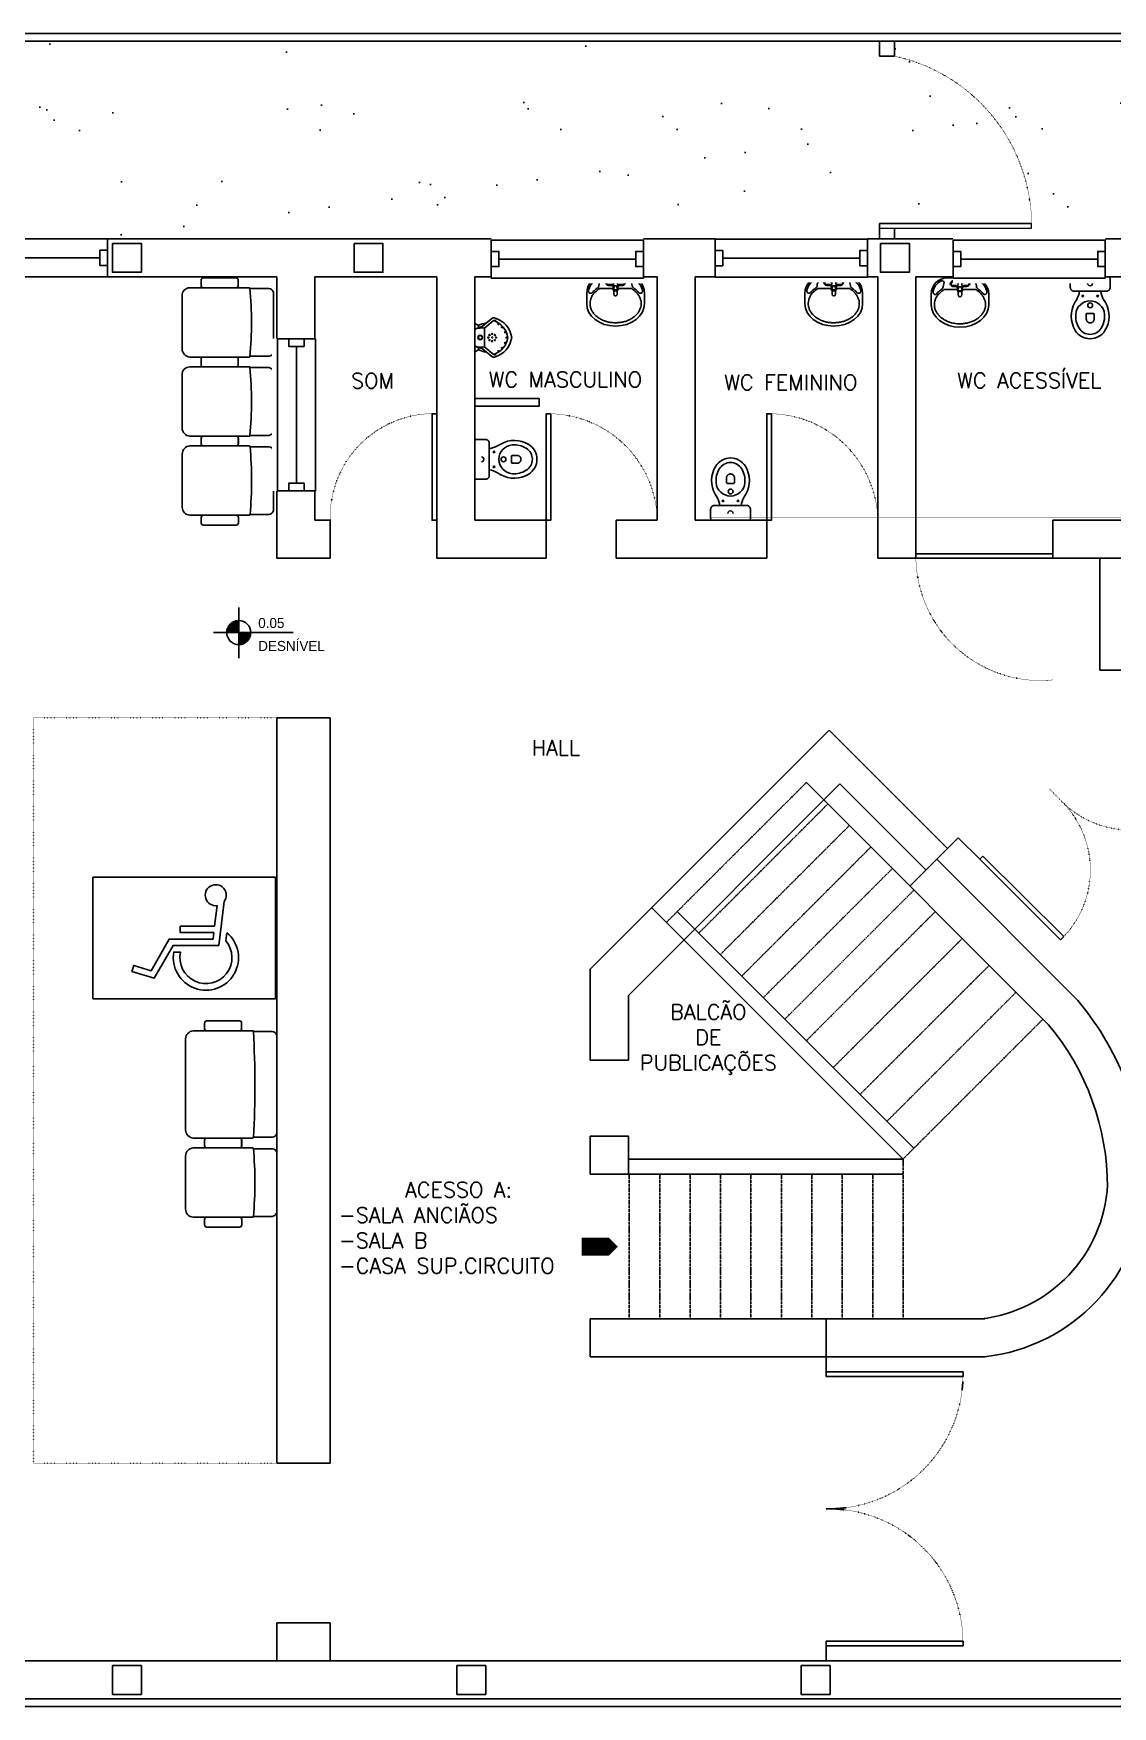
# Model space of a CAD drawing. Header units: millimetres. Extents: x -96513 to 442697, y -70111 to 173034.
# Drawn here: x -2527 to 4566, y -11239 to -239 of the extents above; entities that cross this region are included whole.
import ezdxf

# ---------------------------------------------------------------- set-up
doc = ezdxf.new("R2010")
doc.units = ezdxf.units.MM
doc.set_wipeout_variables(frame=1)
for name, pattern in [('DUCT', [1, 0, -1]), ('EXPOSED', [11.90625, 6.35, -1.5875, 0.79375, -0.79375, 0.79375, -1.5875]), ('INVISIBLE', [1.27, 0, -1.27]), ('SDOT', [1.5875, 0, -1.5875])]:
    doc.linetypes.add(name, pattern=pattern)
for name, color, linetype in [('Com', 153, 'Continuous'), ('Door', 130, 'Continuous'), ('Glass', 130, 'Continuous'), ('Misc', 61, 'Continuous'), ('Number', 18, 'Continuous'), ('Raw', 60, 'Continuous'), ('Stairs', 193, 'Continuous'), ('Surface', 112, 'Continuous'), ('Video', 110, 'Continuous'), ('Wall', 144, 'Continuous'), ('Wall-Base', 143, 'Continuous'), ('Wall-Head', 133, 'Continuous'), ('Wall-Head-Strc', 133, 'Continuous')]:
    doc.layers.add(name, color=color, linetype=linetype)
doc.layers.add('Gate', color=150, linetype='Continuous', lineweight=13)
doc.styles.add('GRAF', font='GRAF.SHX')
doc.styles.get("Standard").update_dxf_attribs({"font": 'ROMANS'})
doc.linetypes.add('DEMOLITION', pattern='A,0,-4.7625,-1e-13,[146,mecsline.shx,S=1.5875,R=-45,X=0,Y=0],-4.7625', length=9.525)

# ---------------------------------------------------------------- blocks, each defined once
blk = doc.blocks.new('A-SR2$0$vaga deficiente')
at = {"layer": 'Raw', "linetype": 'Continuous'}
for p, q in [((0, 0.8), (0, 0)), ((1.2, 0.8), (0, 0.8)), ((1.2, 0), (1.2, 0.8)), ((0, 0), (1.2, 0))]:
    blk.add_line(p, q, dxfattribs=at)
at = {"layer": 'Raw', "linetype": 'ByBlock'}
for points in [[(0.41, 0.393), (0.405, 0.436), (0.626, 0.436), (0.626, 0.478), (0.4, 0.478), (0.383, 0.613, 4.985505), (0.337, 0.64), (0.372, 0.351), (0.673, 0.351), (0.796, 0.135), (0.943, 0.18), (0.93, 0.22), (0.816, 0.185), (0.698, 0.393)], [(0.319, 0.435), (0.326, 0.382, 1.607748), (0.624, 0.308), (0.668, 0.308, -1.729757)]]:
    blk.add_lwpolyline(points, format="xyb", close=True, dxfattribs=at)
blk = doc.blocks.new('A.Equip-CadeiraObeso-Planta')
for points in [[(-108, 0), (108, 0, -0.414214), (122, -15), (122, -50, -0.414214), (108, -65), (-108, -65, -0.414214), (-122, -50), (-122, -15, -0.414214)], [(-108, -770), (108, -770, -0.414214), (122, -785), (122, -820, -0.414214), (108, -835), (-108, -835, -0.414214), (-122, -820), (-122, -785, -0.414214)]]:
    blk.add_lwpolyline(points, format="xyb", close=True)
at = {"color": 0}
for points in [[(-200, -765), (-324, -765, -0.289401), (-354, -740), (-354, -95, -0.290101), (-324, -70), (-200, -70)], [(196, -770, 0.389708), (246, -717), (246, -118, 0.389708), (196, -65), (-195, -65, 0.387855), (-199, -69, 0.02827), (-200, -766, 0.388862), (-196, -770), (196, -770)]]:
    blk.add_lwpolyline(points, format="xyb", dxfattribs=at)
blk.add_lwpolyline([(-199, -70), (-324, -70)], dxfattribs=at)
blk = doc.blocks.new('A.Equip-Stackable Chair-Plan..BRA')
for points in [[(461, 520, 0.414214), (476, 535), (476, 570, 0.414214), (461, 585), (246, 585, 0.414214), (231, 570), (231, 535, 0.414214), (246, 520)], [(461, 65, -0.414214), (476, 50), (476, 15, -0.414214), (461, 0), (246, 0, -0.414214), (231, 15), (231, 50, -0.414214), (246, 65)]]:
    blk.add_lwpolyline(points, format="xyb")
at = {"color": 0}
blk.add_lwpolyline([(155, 70), (30, 70, -0.289401), (0, 95), (0, 490, -0.290101), (30, 515), (155, 515)], format="xyb", dxfattribs=at)
blk.add_lwpolyline([(159, 65), (550, 65, 0.428571), (600, 118), (600, 467, 0.4), (550, 520), (159, 520, 0.387855), (155, 516, 0.046299), (155, 69, 0.385367)], format="xyb", close=True, dxfattribs=at)
blk = doc.blocks.new('*X164')
at = {"color": 0}
for p, q in [((23.7028, 46.08), (23.7622, 46.08)), ((23.7032, 46.085), (23.7622, 46.085)), ((23.704, 46.09), (23.7622, 46.09)), ((23.7053, 46.095), (23.7622, 46.095)), ((23.707, 46.1), (23.7622, 46.1)), ((23.7093, 46.105), (23.7622, 46.105)), ((23.7122, 46.11), (23.7622, 46.11)), ((23.7158, 46.115), (23.7622, 46.115)), ((23.7203, 46.12), (23.7622, 46.12)), ((23.726, 46.125), (23.7622, 46.125)), ((23.7337, 46.13), (23.7622, 46.13)), ((23.7459, 46.135), (23.7622, 46.135)), ((23.7622, 46.075), (23.8217, 46.075)), ((23.7622, 46.07), (23.8212, 46.07)), ((23.7622, 46.065), (23.8204, 46.065)), ((23.7622, 46.06), (23.819, 46.06)), ((23.7622, 46.055), (23.8172, 46.055)), ((23.7622, 46.05), (23.8149, 46.05)), ((23.7622, 46.045), (23.8119, 46.045)), ((23.7622, 46.04), (23.8082, 46.04)), ((23.7622, 46.035), (23.8036, 46.035)), ((23.7622, 46.03), (23.7977, 46.03)), ((23.7622, 46.025), (23.7897, 46.025)), ((23.7622, 46.02), (23.7765, 46.02))]:
    blk.add_line(p, q, dxfattribs=at)
blk = doc.blocks.new('G.SymPart-Wipeout')
at = {"color": 19, "linetype": 'Continuous'}
blk.add_wipeout([(0, 0), (1, 0), (1, 1), (0, 1)], dxfattribs=at)
blk = doc.blocks.new('*U51')
at = {"color": 0, "linetype": 'ByBlock', "lineweight": -2, "xscale": 2000, "yscale": 350.0000000018622}
blk.add_blockref('G.SymPart-Wipeout', (-1000, -175), dxfattribs=at)
at = {"color": 0, "linetype": 'ByBlock', "lineweight": -2, "flags": 128}
for points in [[(-1000, -50), (-1000, 50), (-950, 50), (-950, -50)], [(950, -50), (950, 50), (1000, 50), (1000, -50)]]:
    blk.add_lwpolyline(points, close=True, dxfattribs=at)
blk.add_lwpolyline([(-950, 0), (950, 0)], dxfattribs=at)
at = {"layer": 'Glass', "flags": 128}
for points in [[(-1000, 125), (-1000, 125), (1000, 125), (1000, 125)], [(-1000, -125), (-1000, -125), (1000, -125), (1000, -125)]]:
    blk.add_lwpolyline(points, dxfattribs=at)
at = {"layer": 'Wall'}
for p, q in [((-1000, -125), (-1000, 125)), ((1000, -125), (1000, 125))]:
    blk.add_line(p, q, dxfattribs=at)
at = {"layer": 'Wall-Head-Strc'}
for p, q in [((-1000, 125), (1000, 125)), ((-1000, -125), (1000, -125))]:
    blk.add_line(p, q, dxfattribs=at)
blk = doc.blocks.new('*U243')
at = {"xscale": -1, "rotation": 180}
blk.add_blockref('*U51', (0, 0), dxfattribs=at)
blk = doc.blocks.new('*U244')
at = {"color": 0, "linetype": 'ByBlock', "lineweight": -2, "transparency": 16777216}
for p in [(0, 0), (4000, 0), (8000, 0), (12000, 0)]:
    blk.add_blockref('*U243', p, dxfattribs=at)
blk = doc.blocks.new('*U18')
at = {"color": 18}
blk.add_wipeout([(-500, -160), (500, -160), (500, 160), (-500, 160)], dxfattribs=at).dxf.layer = 'Number'
at = {"color": 0, "linetype": 'ByBlock', "lineweight": -2}
blk.add_line((450, 0), (-450, 0), dxfattribs=at)
for points in [[(-500, -50), (-450, -50), (-450, 50), (-500, 50)], [(500, -50), (450, -50), (450, 50), (500, 50)]]:
    blk.add_lwpolyline(points, dxfattribs=at)
at = {"layer": 'Glass'}
for points in [[(-500, 125), (-500, 125), (500, 125), (500, 125)], [(-500, -125), (-500, -125), (500, -125), (500, -125)]]:
    blk.add_lwpolyline(points, dxfattribs=at)
at = {"layer": 'Wall-Base'}
for p, q in [((-500, -125), (-500, 125)), ((500, -125), (500, 125))]:
    blk.add_line(p, q, dxfattribs=at)
at = {"layer": 'Wall-Head'}
for p, q in [((-500, 125), (500, 125)), ((-500, -125), (500, -125))]:
    blk.add_line(p, q, dxfattribs=at)

msp = doc.modelspace()

# ---------------------------------------------------------------- hatches: boundary and pattern name
at = {"layer": 'Wall-Head', "true_color": 0xfeeab9}
h = msp.add_hatch(dxfattribs=at)
h.set_pattern_fill('AR-SAND', color=254, scale=20)
h.set_pattern_definition([(37.5, (4038.9, 40000), (-32.001, 978.826), [0, -772.16, 0, -863.6, 0, -825.5]), (7.5, (4038.9, 40000), (899.047, 1433.65), [0, -416.56, 0, -695.96, 0, -266.7]), (327.5, (3414.06, 40000), (1581.985, 2.874), [0, -254, 0, -914.4, 0, -1193.8]), (317.5, (3414, 40000), (1527.113, 445.86), [0, -127, 0, -599.44, 0, -685.8])])
h.paths.add_polyline_path([(6483, -289), (-19967, -289), (-19967, -1589), (5033, -1589), (5033, -2311), (7283, -3884), (7283, -1909), (7333, -1909), (7333, -1139), (7283, -1139), (7283, -1089), (6483, -1089)])
h.paths.add_polyline_path([(-19967, -289), (-22566, -289), (-21066, -11189), (-19967, -11189)])

# ---------------------------------------------------------------- linework, layer by layer
for p, q in [((-1178, -4012), (-1178, -4347)), ((-1345, -4178), (-820, -4178))]:
    msp.add_line(p, q)
msp.add_lwpolyline([(1075, -8215, 119, 119, 0), (1195, -8215, 239, 0, 0), (1314, -8215, 0, 0, 0)], format="xyseb")
msp.add_circle((-1178, -4178), 79)
at = {"layer": 'Com', "linetype": 'SDOT'}
for p, q in [((-2527, -9639), (-2527, -4739)), ((-2527, -4739), (-927, -4739)), ((-2527, -9639), (-927, -9639))]:
    msp.add_line(p, q, dxfattribs=at)
at = {"layer": 'Door'}
for p, q in [((123, -3439), (123, -3689)), ((843, -3439), (843, -3689)), ((2293, -3439), (2293, -3689)), ((3714, -5647), (3693, -5668)), ((4223, -6198), (3693, -5668)), ((4245, -6177), (3714, -5647)), ((4245, -6177), (4223, -6198)), ((2683, -9069), (2683, -8939)), ((2683, -9039), (3583, -9039)), ((2683, -10939), (2683, -10809)), ((2683, -10939), (2683, -10809))]:
    msp.add_line(p, q, dxfattribs=at)
at = {"layer": 'Door', "linetype": 'INVISIBLE'}
msp.add_line((4223, -5279), (4153, -5208), dxfattribs=at)
at = {"layer": 'Door', "linetype": 'DEMOLITION'}
msp.add_line((2683, -9939), (2783, -9939), dxfattribs=at)
at = {"layer": 'Door'}
for points in [[(123, -2739), (93, -2739), (93, -3439), (123, -3439)], [(873, -2739), (843, -2739), (843, -3439), (873, -3439)], [(2323, -2739), (2293, -2739), (2293, -3439), (2323, -3439)], [(2683, -9069), (3583, -9069), (3583, -9039), (2683, -9039)], [(2683, -10839), (3583, -10839), (3583, -10809), (2683, -10809)]]:
    msp.add_lwpolyline(points, close=True, dxfattribs=at)
msp.add_lwpolyline([(4173, -3659), (3273, -3659), (3273, -3689), (4173, -3689)], dxfattribs=at)
at = {"layer": 'Door', "linetype": 'DUCT'}
for centre, radius, start, end in [((858, -3454), 715, 1.2018, 91.2018), ((2308, -3454), 715, 1.2018, 91.2018), ((4092, -3674), 819, 178.9506, 275.6835), ((2698, -9054), 885, 269.029, 0.971), ((2698, -10824), 885, 359.029, 90.971)]:
    msp.add_arc(centre, radius, start, end, dxfattribs=at)
at = {"layer": 'Door', "linetype": 'INVISIBLE'}
for centre, start, end in [((3785, -5739), 313.6468, 46.3532), ((4683, -4841), 223.6468, 316.3532)]:
    msp.add_arc(centre, 635, start, end, dxfattribs=at)
at = {"layer": 'Misc'}
for p, q in [((1381, -1838), (1217, -1838)), ((1345, -1859), (1253, -1859)), ((1287, -1873), (1253, -1865)), ((1304, -1867), (1294, -1867)), ((1311, -1873), (1345, -1865)), ((2815, -1838), (2652, -1838)), ((2779, -1859), (2687, -1859)), ((2721, -1873), (2687, -1865)), ((2738, -1867), (2728, -1867)), ((2746, -1873), (2779, -1865)), ((3644, -1845), (3481, -1845)), ((3609, -1866), (3517, -1866)), ((1109, -2015), (1109, -1946)), ((1283, -1916), (1195, -1916)), ((1267, -1889), (1253, -1889)), ((1267, -1895), (1253, -1895)), ((1284, -1903), (1282, -1922)), ((1287, -1873), (1284, -1903)), ((1290, -1901), (1288, -1920)), ((1288, -1930), (1288, -1953)), ((1309, -1930), (1289, -1930)), ((1307, -1924), (1291, -1924)), ((1305, -1898), (1293, -1898)), ((1308, -1901), (1310, -1920)), ((1310, -1930), (1310, -1953)), ((1311, -1873), (1314, -1903)), ((1314, -1903), (1316, -1922)), ((1403, -1916), (1316, -1916)), ((1345, -1889), (1332, -1889)), ((1345, -1895), (1332, -1895)), ((1489, -2015), (1489, -1946)), ((2544, -2015), (2544, -1946)), ((2717, -1916), (2630, -1916)), ((2701, -1889), (2687, -1889)), ((2701, -1895), (2687, -1895)), ((2718, -1903), (2716, -1922)), ((2721, -1873), (2718, -1903)), ((2724, -1901), (2722, -1920)), ((2743, -1930), (2723, -1930)), ((2723, -1930), (2723, -1953)), ((2741, -1924), (2726, -1924)), ((2739, -1898), (2728, -1898)), ((2743, -1901), (2745, -1920)), ((2744, -1930), (2744, -1953)), ((2746, -1873), (2749, -1903)), ((2749, -1903), (2751, -1922)), ((2837, -1916), (2750, -1916)), ((2779, -1889), (2766, -1889)), ((2779, -1895), (2766, -1895)), ((2923, -2015), (2923, -1946)), ((3373, -2022), (3373, -1953)), ((3546, -1923), (3459, -1923)), ((3550, -1880), (3517, -1871)), ((3530, -1896), (3517, -1896)), ((3530, -1902), (3517, -1902)), ((3547, -1910), (3546, -1929)), ((3550, -1880), (3547, -1910)), ((3553, -1908), (3552, -1927)), ((3552, -1936), (3552, -1960)), ((3573, -1936), (3553, -1936)), ((3570, -1931), (3555, -1931)), ((3569, -1905), (3557, -1905)), ((3568, -1873), (3558, -1873)), ((3572, -1908), (3574, -1927)), ((3574, -1936), (3574, -1960)), ((3575, -1880), (3609, -1871)), ((3575, -1880), (3578, -1910)), ((3578, -1910), (3580, -1929)), ((3666, -1923), (3579, -1923)), ((3609, -1896), (3595, -1896)), ((3609, -1902), (3595, -1902)), ((3752, -2022), (3752, -1953)), ((426, -2313), (385, -2298)), ((398, -2318), (398, -2303))]:
    msp.add_line(p, q, dxfattribs=at)
at = {"layer": 'Misc', "linetype": 'ByBlock'}
for points in [[(4491, -2177, -0.556938), (4346, -2177, -0.16252), (4324, -2084, -0.918749), (4513, -2084, -0.162597)], [(712, -2966, -0.556938), (712, -3111, -0.16252), (619, -3133, -0.918749), (619, -2944, -0.162597)], [(495, -2990, -1), (505, -2990, -1)], [(1982, -3100, -0.556938), (2127, -3100, -0.16252), (2149, -3193, -0.918749), (1960, -3193, -0.162597)], [(495, -3088, -1), (505, -3088, -1)], [(2005, -3317, -1), (2005, -3307, -1)], [(2104, -3317, -1), (2104, -3307, -1)]]:
    msp.add_lwpolyline(points, format="xyb", close=True, dxfattribs=at)
at = {"layer": 'Misc'}
for points in [[(373, -2149, -0.569808), (378, -2147), (398, -2158), (398, -2173)], [(426, -2164), (385, -2178), (434, -2174, -0.434892), (437, -2178), (437, -2299)], [(394, -2299, -0.158982), (423, -2311), (486, -2363, 0.248955), (504, -2367, 0.298401), (616, -2238, 0.298401), (504, -2109, 0.248955), (486, -2113), (423, -2165, -0.158982), (394, -2177)], [(440, -2175), (494, -2129, -0.271607), (513, -2126)], [(498, -2349, 0.285998), (590, -2238, 0.285998), (498, -2127)], [(373, -2290, 0.240362), (385, -2298), (434, -2302, 0.434892), (437, -2299)], [(440, -2301), (494, -2347, 0.271607), (513, -2350)], [(373, -2327, 0.569808), (378, -2330), (398, -2318, 0.099322), (449, -2333)]]:
    msp.add_lwpolyline(points, format="xyb", dxfattribs=at)
for points in [[(424, -2238, 1), (394, -2238, 1)], [(422, -2238, 1), (397, -2238, 1)], [(466, -2238, 1), (459, -2238, 1)], [(492, -2238, 1), (485, -2238, 1)], [(517, -2238, 1), (510, -2238, 1)], [(585, -2238, 0.969352), (578, -2238, 0.969352)]]:
    msp.add_lwpolyline(points, format="xyb", close=True, dxfattribs=at)
at = {"layer": 'Misc', "linetype": 'ByBlock'}
for points in [[(469, -2969, 0.085932), (522, -2950), (544, -2938, -0.274475), (728, -2941, -0.556726), (728, -3136, -0.27067), (544, -3140), (522, -3127, 0.085941), (469, -3108)], [(417, -3022, -1.01942), (417, -3055)], [(1985, -3342, 0.085932), (1966, -3290), (1954, -3268, -0.274475), (1957, -3084, -0.556726), (2152, -3084, -0.27067), (2155, -3268), (2143, -3290, 0.085941), (2124, -3342)], [(2038, -3395, -1.01942), (2071, -3395)]]:
    msp.add_lwpolyline(points, format="xyb", dxfattribs=at)
for centre in [(4419, -2026), (562, -3039), (2055, -3250)]:
    msp.add_circle(centre, 16, dxfattribs=at)
at = {"layer": 'Misc'}
for centre in [(529, -2149), (552, -2170), (573, -2203), (470, -2221), (470, -2255), (488, -2214), (488, -2262), (506, -2221), (506, -2255), (552, -2306), (573, -2274), (529, -2327)]:
    msp.add_circle(centre, 3.54, dxfattribs=at)
for centre, radius, start, end in [((1217, -1946), 108, 90, 180), ((1217, -1946), 96.8, 116.5582, 170.9345), ((1181, -1873), 14.4, 338.0055, 116.5582), ((1253, -1877), 18, 90, 270), ((1253, -1877), 12.2, 90, 270), ((1294, -1874), 7.2, 90, 174.1982), ((1304, -1874), 7.2, 5.8018, 90), ((1345, -1877), 18, 270, 90), ((1345, -1877), 12.2, 270, 90), ((1381, -1946), 108, 0, 90), ((1418, -1873), 14.4, 63.4418, 201.9945), ((1381, -1946), 96.8, 9.0655, 63.4418), ((2652, -1946), 108, 90, 180), ((2652, -1946), 96.8, 116.5582, 170.9345), ((2615, -1873), 14.4, 338.0055, 116.5582), ((2687, -1877), 18, 90, 270), ((2687, -1877), 12.2, 90, 270), ((2728, -1874), 7.2, 90, 174.1982), ((2738, -1874), 7.2, 5.8018, 90), ((2779, -1877), 18, 270, 90), ((2779, -1877), 12.2, 270, 90), ((2815, -1946), 108, 0, 90), ((2852, -1873), 14.4, 63.4418, 201.9945), ((2815, -1946), 96.8, 9.0655, 63.4418), ((3481, -1953), 108, 90, 180), ((3481, -1953), 96.8, 116.5582, 170.9345), ((3444, -1879), 14.4, 338.0055, 116.5582), ((3517, -1884), 18, 90, 270), ((3609, -1884), 18, 270, 90), ((3644, -1953), 108, 0, 90), ((3681, -1879), 14.4, 63.4418, 201.9945), ((3644, -1953), 96.8, 9.0655, 63.4418), ((1136, -1933), 14.4, 170.9345, 320.6698), ((1172, -1897), 18, 303.6443, 356.9257), ((1251, -1901), 61.4, 158.0055, 176.9257), ((1267, -1916), 27.4, 49.2656, 90), ((1267, -1916), 21.6, 37.7036, 90), ((1289, -1922), 7.2, 174.1982, 270), ((1267, -1916), 21.6, 0, 2.908), ((1291, -1920), 3.6, 174.1982, 270), ((1299, -1953), 10.8, 180, 0), ((1293, -1902), 3.6, 90, 174.1982), ((1305, -1902), 3.6, 5.8018, 90), ((1307, -1920), 3.6, 270, 5.8018), ((1309, -1922), 7.2, 270, 5.8018), ((1332, -1916), 21.6, 177.092, 180), ((1332, -1916), 27.4, 90, 130.7344), ((1332, -1916), 21.6, 90, 142.2964), ((1347, -1901), 61.4, 3.0743, 21.9945), ((1427, -1897), 18, 183.0743, 236.3557), ((1462, -1933), 14.4, 219.3302, 9.0655), ((2570, -1933), 14.4, 170.9345, 320.6698), ((2606, -1897), 18, 303.6443, 356.9257), ((2685, -1901), 61.4, 158.0055, 176.9257), ((2701, -1916), 27.4, 49.2656, 90), ((2701, -1916), 21.6, 37.7036, 90), ((2723, -1922), 7.2, 174.1982, 270), ((2726, -1920), 3.6, 174.1982, 270), ((2701, -1916), 21.6, 0, 2.908), ((2733, -1953), 10.8, 180, 0), ((2728, -1902), 3.6, 90, 174.1982), ((2739, -1902), 3.6, 5.8018, 90), ((2741, -1920), 3.6, 270, 5.8018), ((2743, -1922), 7.2, 270, 5.8018), ((2766, -1916), 21.6, 177.092, 180), ((2766, -1916), 27.4, 90, 130.7344), ((2766, -1916), 21.6, 90, 142.2964), ((2782, -1901), 61.4, 3.0743, 21.9945), ((2861, -1897), 18, 183.0743, 236.3557), ((2896, -1933), 14.4, 219.3302, 9.0655), ((3400, -1940), 14.4, 170.9345, 320.6698), ((3435, -1903), 18, 303.6443, 356.9257), ((3514, -1908), 61.4, 158.0055, 176.9257), ((3517, -1884), 12.2, 90, 270), ((3530, -1923), 27.4, 49.2656, 90), ((3530, -1923), 21.6, 37.7036, 90), ((3553, -1929), 7.2, 174.1982, 270), ((3558, -1881), 7.2, 90, 174.1982), ((3530, -1923), 21.6, 0, 2.908), ((3555, -1927), 3.6, 174.1982, 270), ((3563, -1960), 10.8, 180, 0), ((3557, -1909), 3.6, 90, 174.1982), ((3568, -1881), 7.2, 5.8018, 90), ((3569, -1909), 3.6, 5.8018, 90), ((3570, -1927), 3.6, 270, 5.8018), ((3573, -1929), 7.2, 270, 5.8018), ((3595, -1923), 21.6, 177.092, 180), ((3595, -1923), 27.4, 90, 130.7344), ((3595, -1923), 21.6, 90, 142.2964), ((3609, -1884), 12.2, 270, 90), ((3611, -1908), 61.4, 3.0743, 21.9945), ((3690, -1903), 18, 183.0743, 236.3557), ((3726, -1940), 14.4, 219.3302, 9.0655), ((387, -2193), 15.6, 100.4183, 154.4796), ((459, -2278), 135, 94.1447, 116.8333), ((447, -2182), 9.39, 136.6761, 180.6419), ((447, -2294), 9.39, 179.3581, 223.3239)]:
    msp.add_arc(centre, radius, start, end, dxfattribs=at)
for centre in [(1299, -2015), (2733, -2015), (3563, -2022)]:
    msp.add_ellipse(centre, major_axis=(190, 0), ratio=0.777778, start_param=3.141593, end_param=6.283185, dxfattribs=at)
for points, knots in [([(1195, -1916), (1193, -1918), (1190, -1919), (1181, -1926), (1174, -1931), (1162, -1942), (1157, -1947), (1148, -1959), (1144, -1966), (1138, -1978), (1136, -1985), (1132, -1998), (1131, -2004), (1131, -2018), (1131, -2024), (1134, -2038), (1135, -2044), (1140, -2057), (1144, -2063), (1152, -2076), (1156, -2082), (1167, -2093), (1173, -2098), (1186, -2108), (1193, -2113), (1208, -2121), (1217, -2125), (1234, -2131), (1243, -2134), (1261, -2138), (1270, -2139), (1289, -2141), (1299, -2141), (1318, -2140), (1327, -2139), (1346, -2136), (1355, -2134), (1373, -2129), (1381, -2125), (1397, -2118), (1404, -2113), (1418, -2104), (1425, -2099), (1436, -2088), (1442, -2082), (1451, -2070), (1454, -2064), (1460, -2051), (1463, -2045), (1466, -2032), (1467, -2025), (1467, -2017), (1467, -2016), (1467, -2015), (1467, -2010), (1467, -2005), (1465, -1993), (1463, -1987), (1458, -1974), (1455, -1968), (1447, -1955), (1443, -1949), (1432, -1938), (1426, -1932), (1414, -1923), (1409, -1920), (1403, -1916)], [2.220046, 2.220046, 2.220046, 2.220046, 2.28013, 2.28013, 2.445798, 2.445798, 2.611466, 2.611466, 2.777135, 2.777135, 2.942803, 2.942803, 3.108471, 3.108471, 3.274139, 3.274139, 3.439808, 3.439808, 3.605476, 3.605476, 3.771144, 3.771144, 3.936813, 3.936813, 4.102481, 4.102481, 4.268149, 4.268149, 4.433818, 4.433818, 4.599486, 4.599486, 4.765154, 4.765154, 4.930822, 4.930822, 5.096491, 5.096491, 5.262159, 5.262159, 5.427827, 5.427827, 5.593496, 5.593496, 5.759164, 5.759164, 5.924832, 5.924832, 6.090501, 6.090501, 6.256169, 6.256169, 6.283185, 6.283185, 6.283185, 6.409627, 6.409627, 6.575295, 6.575295, 6.740964, 6.740964, 6.906632, 6.906632, 7.0723, 7.0723, 7.20473, 7.20473, 7.20473, 7.20473]), ([(1182, -1912), (1180, -1913), (1178, -1914), (1172, -1918), (1168, -1921), (1160, -1928), (1156, -1932), (1151, -1938), (1149, -1940), (1147, -1942)], [2.2785844, 2.2785844, 2.2785844, 2.2785844, 2.3167181, 2.3167181, 2.4133898, 2.4133898, 2.51896, 2.51896, 2.5742435, 2.5742435, 2.5742435, 2.5742435]), ([(1417, -1912), (1418, -1913), (1420, -1914), (1426, -1918), (1430, -1921), (1438, -1928), (1442, -1932), (1448, -1938), (1449, -1940), (1451, -1942)], [2.2785844, 2.2785844, 2.2785844, 2.2785844, 2.3167181, 2.3167181, 2.4133898, 2.4133898, 2.51896, 2.51896, 2.5742435, 2.5742435, 2.5742435, 2.5742435]), ([(2630, -1916), (2627, -1918), (2624, -1919), (2615, -1926), (2608, -1931), (2597, -1942), (2591, -1947), (2582, -1959), (2579, -1966), (2572, -1978), (2570, -1985), (2567, -1998), (2566, -2004), (2565, -2018), (2565, -2024), (2568, -2038), (2570, -2044), (2575, -2057), (2578, -2063), (2586, -2076), (2590, -2082), (2601, -2093), (2607, -2098), (2620, -2108), (2627, -2113), (2643, -2121), (2651, -2125), (2668, -2131), (2677, -2134), (2695, -2138), (2704, -2139), (2723, -2141), (2733, -2141), (2752, -2140), (2762, -2139), (2780, -2136), (2789, -2134), (2807, -2129), (2815, -2125), (2831, -2118), (2839, -2113), (2853, -2104), (2859, -2099), (2871, -2088), (2876, -2082), (2885, -2070), (2889, -2064), (2895, -2051), (2897, -2045), (2900, -2032), (2901, -2025), (2901, -2017), (2901, -2016), (2901, -2015), (2901, -2010), (2901, -2005), (2899, -1993), (2897, -1987), (2892, -1974), (2889, -1968), (2881, -1955), (2877, -1949), (2866, -1938), (2860, -1932), (2849, -1923), (2843, -1920), (2837, -1916)], [2.220046, 2.220046, 2.220046, 2.220046, 2.28013, 2.28013, 2.445798, 2.445798, 2.611466, 2.611466, 2.777135, 2.777135, 2.942803, 2.942803, 3.108471, 3.108471, 3.274139, 3.274139, 3.439808, 3.439808, 3.605476, 3.605476, 3.771144, 3.771144, 3.936813, 3.936813, 4.102481, 4.102481, 4.268149, 4.268149, 4.433818, 4.433818, 4.599486, 4.599486, 4.765154, 4.765154, 4.930822, 4.930822, 5.096491, 5.096491, 5.262159, 5.262159, 5.427827, 5.427827, 5.593496, 5.593496, 5.759164, 5.759164, 5.924832, 5.924832, 6.090501, 6.090501, 6.256169, 6.256169, 6.283185, 6.283185, 6.283185, 6.409627, 6.409627, 6.575295, 6.575295, 6.740964, 6.740964, 6.906632, 6.906632, 7.0723, 7.0723, 7.20473, 7.20473, 7.20473, 7.20473]), ([(2616, -1912), (2614, -1913), (2612, -1914), (2606, -1918), (2602, -1921), (2594, -1928), (2591, -1932), (2585, -1938), (2583, -1940), (2581, -1942)], [2.2785844, 2.2785844, 2.2785844, 2.2785844, 2.3167181, 2.3167181, 2.4133898, 2.4133898, 2.51896, 2.51896, 2.5742435, 2.5742435, 2.5742435, 2.5742435]), ([(2851, -1912), (2853, -1913), (2854, -1914), (2860, -1918), (2864, -1921), (2872, -1928), (2876, -1932), (2882, -1938), (2884, -1940), (2885, -1942)], [2.2785844, 2.2785844, 2.2785844, 2.2785844, 2.3167181, 2.3167181, 2.4133898, 2.4133898, 2.51896, 2.51896, 2.5742435, 2.5742435, 2.5742435, 2.5742435]), ([(3459, -1923), (3456, -1925), (3454, -1926), (3444, -1933), (3438, -1938), (3426, -1949), (3421, -1954), (3412, -1966), (3408, -1972), (3402, -1985), (3399, -1992), (3396, -2005), (3395, -2011), (3394, -2025), (3395, -2031), (3397, -2044), (3399, -2051), (3404, -2064), (3407, -2070), (3415, -2082), (3420, -2088), (3430, -2100), (3436, -2105), (3450, -2115), (3457, -2120), (3472, -2128), (3480, -2132), (3497, -2138), (3506, -2141), (3524, -2145), (3534, -2146), (3553, -2148), (3562, -2148), (3581, -2147), (3591, -2146), (3609, -2143), (3619, -2141), (3636, -2135), (3645, -2132), (3661, -2124), (3668, -2120), (3682, -2111), (3689, -2105), (3700, -2095), (3705, -2089), (3714, -2077), (3718, -2071), (3724, -2058), (3726, -2051), (3730, -2038), (3731, -2032), (3731, -2024), (3731, -2023), (3731, -2022), (3731, -2017), (3730, -2012), (3729, -2000), (3727, -1994), (3722, -1981), (3719, -1974), (3711, -1962), (3706, -1956), (3696, -1945), (3690, -1939), (3678, -1930), (3672, -1926), (3666, -1923)], [2.220046, 2.220046, 2.220046, 2.220046, 2.28013, 2.28013, 2.445798, 2.445798, 2.611466, 2.611466, 2.777135, 2.777135, 2.942803, 2.942803, 3.108471, 3.108471, 3.274139, 3.274139, 3.439808, 3.439808, 3.605476, 3.605476, 3.771144, 3.771144, 3.936813, 3.936813, 4.102481, 4.102481, 4.268149, 4.268149, 4.433818, 4.433818, 4.599486, 4.599486, 4.765154, 4.765154, 4.930822, 4.930822, 5.096491, 5.096491, 5.262159, 5.262159, 5.427827, 5.427827, 5.593496, 5.593496, 5.759164, 5.759164, 5.924832, 5.924832, 6.090501, 6.090501, 6.256169, 6.256169, 6.283185, 6.283185, 6.283185, 6.409627, 6.409627, 6.575295, 6.575295, 6.740964, 6.740964, 6.906632, 6.906632, 7.0723, 7.0723, 7.20473, 7.20473, 7.20473, 7.20473]), ([(3445, -1918), (3443, -1920), (3442, -1921), (3436, -1925), (3432, -1928), (3424, -1935), (3420, -1939), (3414, -1945), (3413, -1947), (3411, -1949)], [2.2785844, 2.2785844, 2.2785844, 2.2785844, 2.3167181, 2.3167181, 2.4133898, 2.4133898, 2.51896, 2.51896, 2.5742435, 2.5742435, 2.5742435, 2.5742435]), ([(3680, -1918), (3682, -1920), (3684, -1921), (3690, -1925), (3694, -1928), (3702, -1935), (3706, -1939), (3711, -1945), (3713, -1947), (3715, -1949)], [2.2785844, 2.2785844, 2.2785844, 2.2785844, 2.3167181, 2.3167181, 2.4133898, 2.4133898, 2.51896, 2.51896, 2.5742435, 2.5742435, 2.5742435, 2.5742435])]:
    msp.add_open_spline(points, degree=3, knots=knots, dxfattribs=at)
at = {"layer": 'Misc', "linetype": 'ByBlock'}
for points, weights, knots in [([(4393, -2086), (4393, -2096), (4393, -2106), (4393, -2115), (4393, -2131), (4404, -2142), (4419, -2142), (4434, -2142), (4445, -2131), (4445, -2115), (4445, -2106), (4445, -2096), (4445, -2086), (4445, -2082), (4442, -2079), (4439, -2079), (4425, -2079), (4412, -2079), (4399, -2079), (4395, -2079), (4393, -2082), (4393, -2086), (4393, -2086), (4393, -2086), (4393, -2086)], [1, 1, 1, 1, 0.804737854124, 0.804737854124, 1, 0.804737854124, 0.804737854124, 1, 1, 1, 1, 0.804748763703, 0.804748763703, 1, 1, 1, 1, 0.804748764288, 0.804748764288, 1, 1, 1, 1], [0, 0, 0, 0, 1, 1, 1, 2.570796, 2.570796, 2.570796, 4.141593, 4.141593, 4.141593, 5.141593, 5.141593, 5.141593, 6.712343, 6.712343, 6.712343, 7.712343, 7.712343, 7.712343, 9.283093, 9.283093, 9.283093, 9.283096, 9.283096, 9.283096, 9.283096]), ([(386, -2908), (379, -2908), (373, -2913), (373, -2921), (373, -2999), (373, -3078), (373, -3157), (373, -3164), (379, -3170), (386, -3170), (405, -3170), (424, -3170), (443, -3170), (459, -3170), (469, -3159), (469, -3144), (469, -3074), (469, -3004), (469, -2934), (469, -2919), (459, -2908), (443, -2908), (424, -2908), (405, -2908), (386, -2908), (386, -2908), (386, -2908), (386, -2908)], [1, 0.804748764772, 0.804748764772, 1, 1, 1, 1, 0.804748764494, 0.804748764494, 1, 1, 1, 1, 0.804748765389, 0.804748765389, 1, 1, 1, 1, 0.804748764978, 0.804748764978, 1, 1, 1, 1, 1, 1, 1], [0, 0, 0, 0, 1.57075, 1.57075, 1.57075, 2.57075, 2.57075, 2.57075, 4.1415, 4.1415, 4.1415, 5.1415, 5.1415, 5.1415, 6.71225, 6.71225, 6.71225, 7.71225, 7.71225, 7.71225, 9.283, 9.283, 9.283, 10.283, 10.283, 10.283, 10.283001, 10.283001, 10.283001, 10.283001]), ([(621, -3065), (631, -3065), (641, -3065), (651, -3065), (666, -3065), (677, -3054), (677, -3039), (677, -3023), (666, -3013), (651, -3013), (641, -3013), (631, -3013), (621, -3013), (618, -3013), (615, -3015), (615, -3019), (615, -3032), (615, -3045), (615, -3058), (615, -3062), (618, -3065), (621, -3065), (621, -3065), (621, -3065), (621, -3065)], [1, 1, 1, 1, 0.804737854124, 0.804737854124, 1, 0.804737854124, 0.804737854124, 1, 1, 1, 1, 0.804748763703, 0.804748763703, 1, 1, 1, 1, 0.804748764288, 0.804748764288, 1, 1, 1, 1], [0, 0, 0, 0, 1, 1, 1, 2.570796, 2.570796, 2.570796, 4.141593, 4.141593, 4.141593, 5.141593, 5.141593, 5.141593, 6.712343, 6.712343, 6.712343, 7.712343, 7.712343, 7.712343, 9.283093, 9.283093, 9.283093, 9.283096, 9.283096, 9.283096, 9.283096]), ([(2081, -3190), (2081, -3181), (2081, -3171), (2081, -3161), (2081, -3146), (2070, -3135), (2055, -3135), (2039, -3135), (2028, -3146), (2028, -3161), (2028, -3171), (2028, -3181), (2028, -3190), (2028, -3194), (2031, -3197), (2035, -3197), (2048, -3197), (2061, -3197), (2074, -3197), (2078, -3197), (2081, -3194), (2081, -3190), (2081, -3190), (2081, -3190), (2081, -3190)], [1, 1, 1, 1, 0.804737854124, 0.804737854124, 1, 0.804737854124, 0.804737854124, 1, 1, 1, 1, 0.804748763703, 0.804748763703, 1, 1, 1, 1, 0.804748764288, 0.804748764288, 1, 1, 1, 1], [0, 0, 0, 0, 1, 1, 1, 2.570796, 2.570796, 2.570796, 4.141593, 4.141593, 4.141593, 5.141593, 5.141593, 5.141593, 6.712343, 6.712343, 6.712343, 7.712343, 7.712343, 7.712343, 9.283093, 9.283093, 9.283093, 9.283096, 9.283096, 9.283096, 9.283096]), ([(1924, -3426), (1924, -3433), (1929, -3439), (1937, -3439), (2015, -3439), (2094, -3439), (2172, -3439), (2180, -3439), (2186, -3433), (2186, -3426), (2186, -3407), (2186, -3388), (2186, -3369), (2186, -3353), (2175, -3342), (2159, -3342), (2089, -3342), (2020, -3342), (1950, -3342), (1934, -3342), (1924, -3353), (1924, -3369), (1924, -3388), (1924, -3407), (1924, -3426), (1924, -3426), (1924, -3426), (1924, -3426)], [1, 0.804748764772, 0.804748764772, 1, 1, 1, 1, 0.804748764494, 0.804748764494, 1, 1, 1, 1, 0.804748765389, 0.804748765389, 1, 1, 1, 1, 0.804748764978, 0.804748764978, 1, 1, 1, 1, 1, 1, 1], [0, 0, 0, 0, 1.57075, 1.57075, 1.57075, 2.57075, 2.57075, 2.57075, 4.1415, 4.1415, 4.1415, 5.1415, 5.1415, 5.1415, 6.71225, 6.71225, 6.71225, 7.71225, 7.71225, 7.71225, 9.283, 9.283, 9.283, 10.283, 10.283, 10.283, 10.283001, 10.283001, 10.283001, 10.283001])]:
    msp.add_rational_spline(points, weights, degree=3, knots=knots, dxfattribs=at)
at = {"layer": 'Stairs', "linetype": 'EXPOSED'}
for p, q in [((2553, -5164), (1633, -6083)), ((2694, -5305), (1846, -6154)), ((2835, -5447), (1987, -6295)), ((2977, -5588), (2128, -6437)), ((3118, -5730), (2270, -6578)), ((3260, -5871), (2411, -6720)), ((3401, -6012), (2553, -6861)), ((3578, -6189), (2729, -7038)), ((3755, -6366), (2906, -7214)), ((3931, -6543), (3083, -7391)), ((4108, -6720), (3189, -7639)), ((3189, -8689), (3189, -7639)), ((1389, -8689), (1389, -7739)), ((1589, -8689), (1589, -7739)), ((1789, -8689), (1789, -7739)), ((1989, -8689), (1989, -7739)), ((2189, -8689), (2189, -7739)), ((2389, -8689), (2389, -7739)), ((2589, -8689), (2589, -7739)), ((2789, -8689), (2789, -7739)), ((2989, -8689), (2989, -7739))]:
    msp.add_line(p, q, dxfattribs=at)
at = {"layer": 'Stairs'}
for p, q in [((4161, -6773), (2553, -5164)), ((3189, -7639), (1536, -5986)), ((3260, -7568), (1704, -6012)), ((1383, -7639), (3189, -7639)), ((1383, -7739), (3189, -7739))]:
    msp.add_line(p, q, dxfattribs=at)
at = {"layer": 'Surface'}
for p, q in [((4483, -4426), (4483, -3689)), ((4783, -4426), (4483, -4426)), ((2703, -4819), (1133, -6390)), ((3481, -5597), (2703, -4819)), ((2774, -5173), (1383, -6564)), ((3340, -5739), (2774, -5173)), ((1133, -6989), (1133, -6390)), ((1383, -6989), (1383, -6564)), ((1133, -6989), (1383, -6989))]:
    msp.add_line(p, q, dxfattribs=at)
at = {"layer": 'Wall'}
for p, q in [((7333, -239), (-22624, -239)), ((7333, -289), (-19967, -289)), ((3033, -389), (3033, -289)), ((3133, -389), (3133, -289)), ((3133, -389), (3033, -389)), ((3033, -1589), (3033, -1489)), ((4033, -1489), (3033, -1489)), ((3133, -1589), (3133, -1519)), ((5033, -1589), (-18517, -1589)), ((-927, -1839), (-9677, -1839)), ((-927, -3689), (-927, -1839)), ((-677, -3439), (-677, -1839)), ((123, -1839), (-677, -1839)), ((123, -3689), (123, -1839)), ((373, -3439), (373, -1839)), ((1207, -1839), (373, -1839)), ((1573, -1839), (573, -1839)), ((1573, -3439), (1573, -1839)), ((1823, -3439), (1823, -1839)), ((2641, -1839), (1823, -1839)), ((3023, -1839), (2073, -1839)), ((3023, -3689), (3023, -1839)), ((3273, -3689), (3273, -1839)), ((4783, -1839), (3273, -1839)), ((797, -2639), (373, -2639)), ((797, -2689), (797, -2639)), ((797, -2689), (373, -2689)), ((-577, -3439), (-677, -3439)), ((-577, -3689), (-577, -3439)), ((123, -3689), (123, -3439)), ((873, -3439), (373, -3439)), ((1573, -3439), (1303, -3439)), ((1303, -3689), (1303, -3439)), ((2323, -3439), (1823, -3439)), ((4173, -3689), (4173, -3439)), ((4783, -3439), (4173, -3439)), ((-577, -3689), (-927, -3689)), ((123, -3689), (843, -3689)), ((2293, -3689), (1303, -3689)), ((3273, -3689), (3023, -3689)), ((4783, -3689), (4173, -3689)), ((-577, -4739), (-927, -4739)), ((-927, -9639), (-927, -4739)), ((-577, -9639), (-577, -4739)), ((3552, -5527), (3234, -5845)), ((3693, -5668), (3552, -5527)), ((4338, -6596), (3410, -5668)), ((1133, -6989), (1383, -6989)), ((1133, -7489), (1383, -7489)), ((1133, -7739), (1133, -7489)), ((1383, -7739), (1383, -7489)), ((1133, -7739), (1383, -7739)), ((1133, -8689), (3727, -8689)), ((1133, -8939), (1133, -8689)), ((2683, -8939), (2683, -8689)), ((1133, -8939), (3727, -8939)), ((-927, -9639), (-577, -9639)), ((-927, -10689), (-577, -10689)), ((-927, -10939), (-927, -10689)), ((-577, -10939), (-577, -10689)), ((-9677, -10939), (4783, -10939)), ((7283, -11189), (-21066, -11189)), ((7333, -11239), (-21110, -11239))]:
    msp.add_line(p, q, dxfattribs=at)
for points in [[(-2008, -1619), (-1818, -1619), (-1818, -1809), (-2008, -1809)], [(-420, -1619), (-230, -1619), (-230, -1809), (-420, -1809)], [(3040, -1619), (3230, -1619), (3230, -1809), (3040, -1809)], [(-2008, -10969), (-1818, -10969), (-1818, -11159), (-2008, -11159)], [(256, -10969), (446, -10969), (446, -11159), (256, -11159)], [(2519, -10969), (2709, -10969), (2709, -11159), (2519, -11159)]]:
    msp.add_lwpolyline(points, close=True, dxfattribs=at)
for centre, radius, start, end in [((2861, -7826), 1922, 0.0744, 39.7864), ((2861, -7826), 1672, 0.0744, 39.7864), ((3595, -7756), 940, 276.3666, 356.7909), ((3595, -7756), 1190, 276.3666, 356.7909)]:
    msp.add_arc(centre, radius, start, end, dxfattribs=at)
at = {"layer": 'Wall-Head'}
msp.add_line((4173, -3689), (4173, -3659), dxfattribs=at)
at = {"layer": 'Wall-Head', "linetype": 'DUCT'}
msp.add_arc((104, -3419), 681, 88.3632, 181.6368, dxfattribs=at)

# ---------------------------------------------------------------- block references
for name, p, xscale, yscale, zscale in [('*X164', (-32723, -65347), 1327.534558854173, 1327.534558854173, 1327.534558854173), ('A-SR2$0$vaga deficiente', (-937, -6586), -1000, 1000, 1000)]:
    msp.add_blockref(name, p, dxfattribs=dict(xscale=xscale, yscale=yscale, zscale=zscale))
at = {"layer": 'Raw', "rotation": 180}
for p in [(-950, -1846), (-950, -2366), (-949, -2886)]:
    msp.add_blockref('A.Equip-Stackable Chair-Plan..BRA', p, dxfattribs=at)
at = {"layer": 'Raw', "xscale": -1}
for name, p in [('A.Equip-CadeiraObeso-Planta', (-1281, -6731)), ('A.Equip-Stackable Chair-Plan..BRA', (-927, -8086))]:
    msp.add_blockref(name, p, dxfattribs=at)

# ---------------------------------------------------------------- texts
at = {"color": 8, "char_height": 100, "attachment_point": 2}
for s, width, insert in [('SOM', 792.26, (-298, -2472)), ('WC MASCULINO', 2238.42, (969, -2464)), ('WC FEMININO', 2238.42, (2451, -2483)), ('WC ACESSÍVEL', 2238.42, (4019, -2470)), ('HALL', 792.26, (907, -4885)), ('BALCÃO DE PUBLICAÇÕES', 792.26, (1909, -6622)), ('ACESSO A:\\P\\pxql;-SALA ANCIÃOS\\P-SALA B\\P-CASA SUP.CIRCUITO', 1574.58, (267, -7791))]:
    msp.add_mtext_dynamic_manual_height_columns(s, width=width, gutter_width=1250, heights=[0], dxfattribs=dict(at, insert=insert))
at = {"style": 'GRAF'}
for tag, p in [('0.05', (-1050, -4148)), ('DESNÍVEL', (-1050, -4299))]:
    msp.add_attdef(tag, p, '0.00', height=66.2, dxfattribs=at)

# ---------------------------------------------------------------- next in the draw order: block references
msp.add_blockref('*U244', (-15041, -1714))
at = {"xscale": -1}
for p in [(982, -1722), (2454, -1716)]:
    msp.add_blockref('*U18', p, dxfattribs=at)
at = {"xscale": -1, "rotation": 90}
msp.add_blockref('*U18', (-799, -2746), dxfattribs=at)

# ---------------------------------------------------------------- next in the draw order: wipeouts: each hides what was drawn before it
msp.add_wipeout([(3851, -1851), (3813, -1851), (3813, -1898), (3814, -1904), (3819, -1911), (3826, -1916), (3832, -1917), (4630, -1917), (4631, -1917), (4636, -1916), (4641, -1915), (4644, -1913), (4647, -1910), (4649, -1906), (4650, -1904), (4651, -1900), (4651, -1898), (4651, -1851), (4613, -1851), (4613, -1873), (4611, -1877), (4607, -1879), (3857, -1879), (3854, -1878), (3853, -1877), (3852, -1876), (3851, -1874), (3851, -1873)]).dxf.layer = 'Video'

# ---------------------------------------------------------------- next in the draw order: linework, layer by layer
at = {"layer": 'Misc', "linetype": 'ByBlock'}
for points in [[(4488, -1934, 0.085932), (4507, -1987), (4520, -2008, -0.274475), (4516, -2192, -0.556726), (4321, -2192, -0.27067), (4318, -2008), (4330, -1987, 0.085941), (4349, -1934)], [(4435, -1881, -1.01942), (4402, -1881)]]:
    msp.add_lwpolyline(points, format="xyb", dxfattribs=at)
for points in [[(4370, -1960, -1), (4370, -1970, -1)], [(4468, -1960, -1), (4468, -1970, -1)]]:
    msp.add_lwpolyline(points, format="xyb", close=True, dxfattribs=at)
msp.add_rational_spline([(4550, -1851), (4550, -1843), (4544, -1838), (4537, -1838), (4458, -1838), (4380, -1838), (4301, -1838), (4293, -1838), (4288, -1843), (4288, -1851), (4288, -1870), (4288, -1889), (4288, -1908), (4288, -1923), (4299, -1934), (4314, -1934), (4384, -1934), (4454, -1934), (4524, -1934), (4539, -1934), (4550, -1923), (4550, -1908), (4550, -1889), (4550, -1870), (4550, -1851), (4550, -1851), (4550, -1851), (4550, -1851)], [1, 0.804748764772, 0.804748764772, 1, 1, 1, 1, 0.804748764494, 0.804748764494, 1, 1, 1, 1, 0.804748765389, 0.804748765389, 1, 1, 1, 1, 0.804748764978, 0.804748764978, 1, 1, 1, 1, 1, 1, 1], degree=3, knots=[0, 0, 0, 0, 1.57075, 1.57075, 1.57075, 2.57075, 2.57075, 2.57075, 4.1415, 4.1415, 4.1415, 5.1415, 5.1415, 5.1415, 6.71225, 6.71225, 6.71225, 7.71225, 7.71225, 7.71225, 9.283, 9.283, 9.283, 10.283, 10.283, 10.283, 10.283001, 10.283001, 10.283001, 10.283001], dxfattribs=at)
at = {"layer": 'Video', "ltscale": 100}
msp.add_lwpolyline([(3796, -1836), (3796, -1842, 0.414214), (3802, -1849), (3891, -1849, 0.414214), (3897, -1842), (3897, -1836)], format="xyb", dxfattribs=at)

# ---------------------------------------------------------------- next in the draw order: block references
at = {"xscale": -1}
msp.add_blockref('*U18', (4018, -1722), dxfattribs=at)

# ---------------------------------------------------------------- next in the draw order: linework, layer by layer
at = {"layer": 'Gate'}
msp.add_lwpolyline([(4033, -1519), (4033, -1489), (3033, -1489), (3033, -1519)], close=True, dxfattribs=at)
at = {"layer": 'Gate', "linetype": 'DUCT'}
msp.add_arc((2893, -1504), 1141, 359.2465, 77.8253, dxfattribs=at)

doc.saveas('drawing.dxf')
